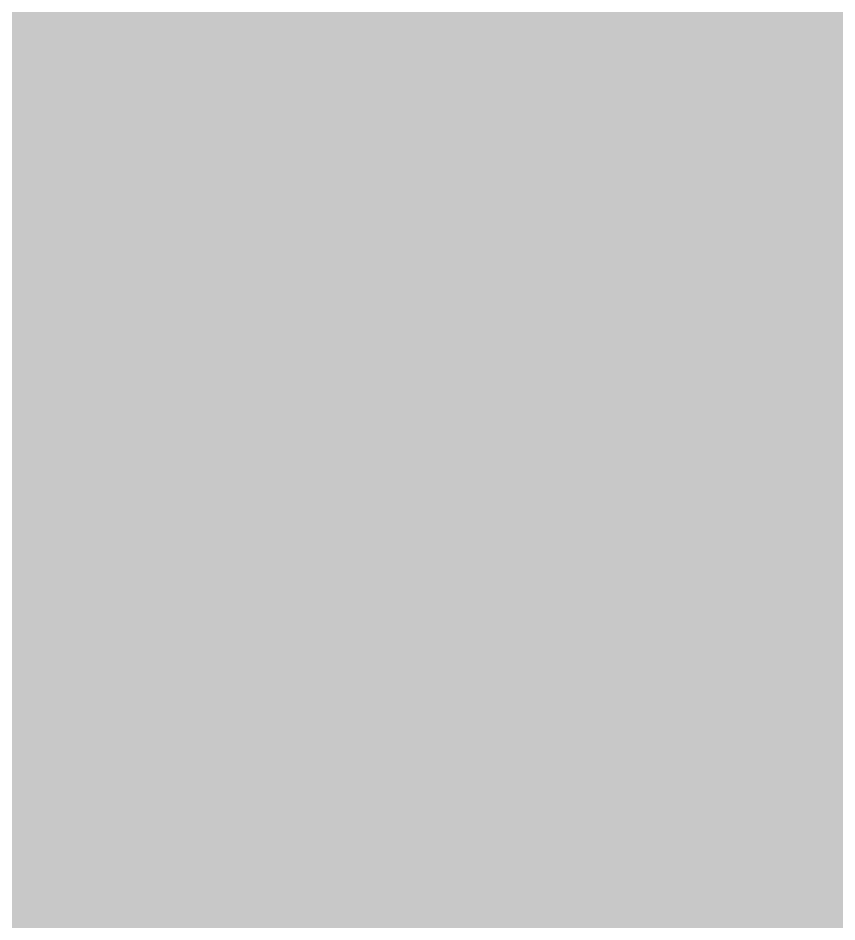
# Model space of a CAD drawing. Header units: inches. Extents: x -4110 to -1807, y 9775 to 11251.
# Drawn here: x -3515.660777 to -3515.659369, y 9989.063162 to 9989.064717 of the extents above; entities that cross this region are included whole.
import ezdxf

# ---------------------------------------------------------------- set-up
doc = ezdxf.new("R2010")
doc.units = ezdxf.units.IN
doc.header["$MEASUREMENT"] = 0
for name, color, linetype, lineweight in [('0-1', 7, 'Continuous', 5), ('0-3', 7, 'Continuous', 9), ('A-GENM-3', 253, 'Continuous', 9)]:
    doc.layers.add(name, color=color, linetype=linetype, lineweight=lineweight)

# ---------------------------------------------------------------- blocks, each defined once
blk = doc.blocks.new('V-Series_EWC4_SPVU_RFA_2015 - 2ND AND 3RD FLOOR-2226480-ENLARGED RCP - 3RD FLOOR PLAN - WEST')
at = {"layer": 'A-GENM-3'}
h = blk.add_hatch(color=256, dxfattribs=at)
h.paths.add_polyline_path([(-3858.9737367, 10936.2518961), (-3829.5362367, 10936.2518961), (-3829.5362367, 10964.1268961), (-3858.9737367, 10964.1268961), (-3858.9737367, 10963.6893961), (-3857.9737367, 10963.6893961), (-3857.9737367, 10936.6893961), (-3858.9737367, 10936.6893961)], flags=0)
h.paths.add_polyline_path([(-3847.510198, 10936.6893961), (-3847.510198, 10963.6893961), (-3829.7862367, 10963.6893961), (-3829.7862367, 10936.6893961), (-3841.8574585, 10936.6893961)], flags=0)
blk = doc.blocks.new('CTR - 1st Phase - Shell_rvt-1-ENLARGED RCP - 3RD FLOOR PLAN - WEST')
at = {"layer": '0-3', "rotation": 90.00000000000026}
blk.add_blockref('V-Series_EWC4_SPVU_RFA_2015 - 2ND AND 3RD FLOOR-2226480-ENLARGED RCP - 3RD FLOOR PLAN - WEST', (7448.4656594, 13840.9131328), dxfattribs=at)

msp = doc.modelspace()

# ---------------------------------------------------------------- block references
at = {"layer": '0-1'}
msp.add_blockref('CTR - 1st Phase - Shell_rvt-1-ENLARGED RCP - 3RD FLOOR PLAN - WEST', (0, 0), dxfattribs=at)

doc.saveas('drawing.dxf')
